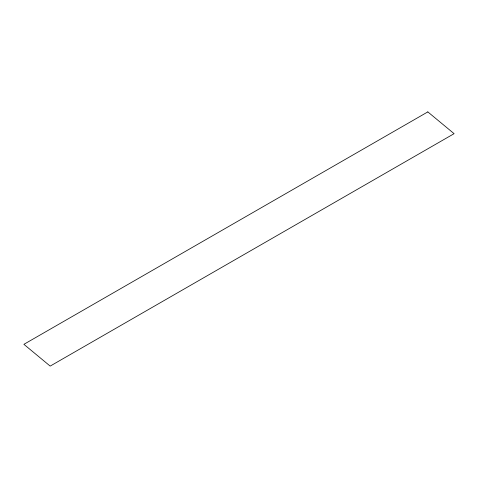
<?xml version="1.0" encoding="UTF-8"?>
<svg xmlns="http://www.w3.org/2000/svg" width="478" height="478" viewBox="0 0 478 478"><rect width="100%" height="100%" fill="white"/><g stroke="black" fill="none" stroke-linecap="round" stroke-linejoin="round"><path stroke-width="0.72" d="M427.822 111.9L23.9 344.327L50.178 366.1L454.1 133.673L427.822 111.9"/></g></svg>
